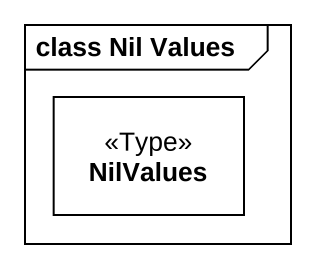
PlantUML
@startuml
mainframe class Nil Values
hide circle
hide empty members
class NilValues <<Type>>
@enduml
